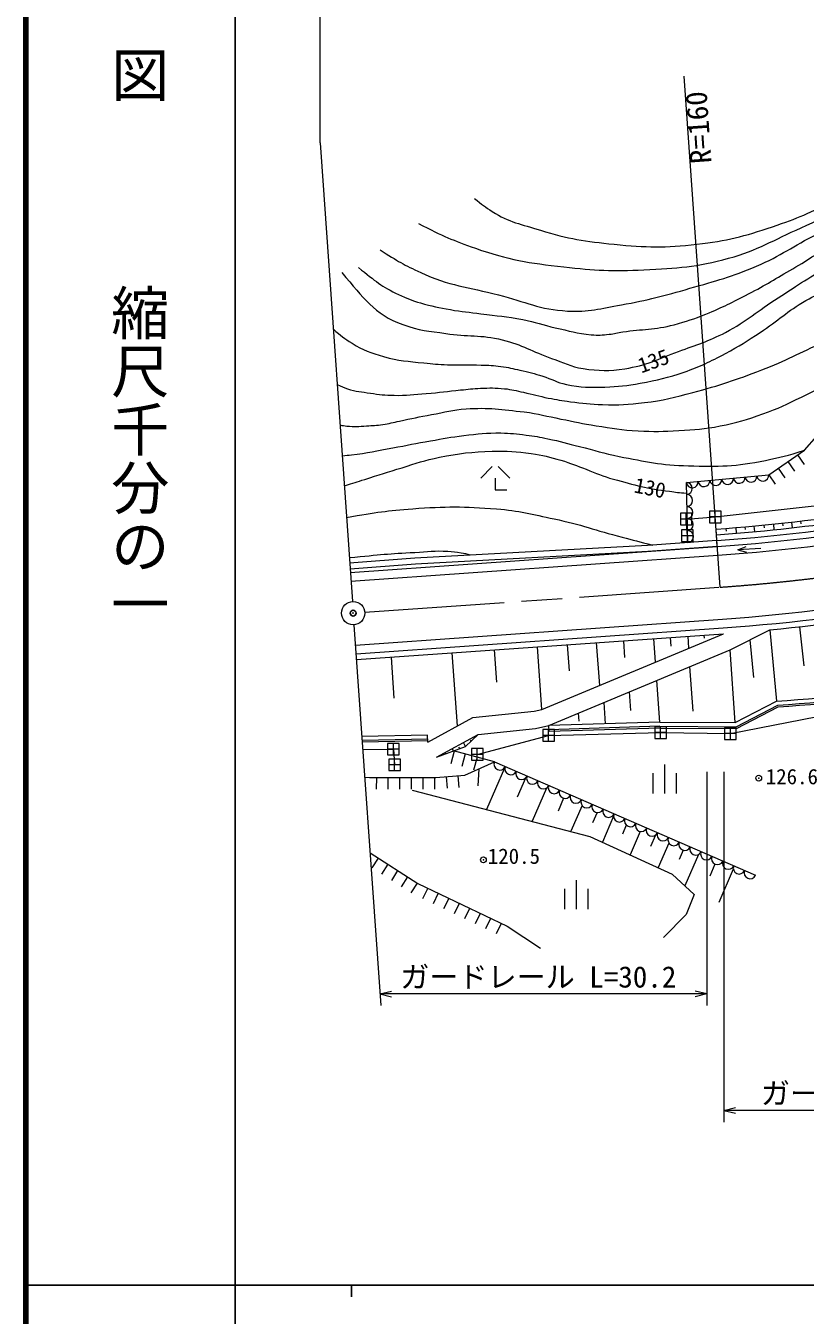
# Model space of a CAD drawing. Units: millimetres, scale not verified. Extents: x 40000 to 680000, y 20000 to 380000.
# Drawn here: x 40000 to 106988, y 202409 to 313156 of the extents above; entities that cross this region are included whole.
import ezdxf
from ezdxf.enums import TextEntityAlignment as Align

# ---------------------------------------------------------------- set-up
doc = ezdxf.new("R2010")
doc.units = ezdxf.units.MM
doc.header["$LTSCALE"] = 1000
doc.header["$PDMODE"] = 32
doc.header["$PDSIZE"] = 500
doc.linetypes.add('CHAIN', pattern=[18.5, 12, -1.5, 3.5, -1.5])
for name, color, linetype, lineweight in [('M-BGD', 7, 'Continuous', 13), ('M-BMK', 2, 'CHAIN', 13), ('M-BMK-ROW', 30, 'Continuous', 13), ('M-STR-HTXT', 7, 'Continuous', 13), ('M-STR-STRC', 7, 'Continuous', 13), ('M-TTL', 2, 'Continuous', 140), ('M-TTL-BAND', 7, 'Continuous', 25)]:
    doc.layers.add(name, color=color, linetype=linetype, lineweight=lineweight)
doc.layers.add('M-OTRS', color=6, linetype='Continuous')
doc.styles.add('@ＭＳ ゴシック', font='')
doc.styles.add('ＭＳ ゴシック', font='')
doc.styles.get('@ＭＳ ゴシック').set_extended_font_data('@MS Gothic')
doc.styles.get('ＭＳ ゴシック').set_extended_font_data('MS Gothic')

msp = doc.modelspace()

# ---------------------------------------------------------------- linework, layer by layer
at = {"layer": 'M-BGD'}
for p, q in [((99676, 264935), (96582, 308826)), ((65289, 303107), (68066, 263709)), ((106326, 276292), (106890, 275467)), ((80096, 275294), (79096, 274294)), ((80596, 275294), (81596, 274294)), ((104675, 275164), (105239, 274338)), ((105501, 275728), (106065, 274902)), ((80346, 274294), (80346, 273294)), ((103849, 274600), (104413, 273774)), ((80346, 273294), (81346, 273294)), ((103425, 270271), (103448, 270030)), ((104251, 270354), (104301, 269871)), ((105033, 270436), (105059, 270195)), ((105817, 270523), (105872, 270041)), ((106579, 270611), (106607, 270370)), ((99430, 268426), (99325, 269928)), ((100172, 269990), (100191, 269748)), ((101025, 270057), (101065, 269573)), ((101800, 270122), (101821, 269880)), ((102580, 270191), (102624, 269708)), ((67891, 266203), (99430, 268426)), ((93424, 268518), (73449, 267437)), ((93424, 268518), (73449, 267437)), ((99393, 268945), (93424, 268518)), ((99393, 268945), (93424, 268518)), ((101183, 268146), (101917, 268441)), ((103180, 268266), (101183, 268146)), ((101183, 268146), (101947, 267942)), ((73449, 267437), (67834, 266999)), ((73449, 267437), (67834, 266999)), ((68207, 261714), (70513, 229002)), ((68383, 259220), (99922, 261444)), ((106499, 261538), (106871, 258181)), ((68418, 258721), (99958, 260945)), ((84364, 254431), (99958, 260945)), ((91487, 258895), (91385, 260340)), ((94126, 258509), (93984, 260524)), ((95477, 259860), (95423, 260625)), ((96996, 259708), (96924, 260731)), ((98318, 260548), (98298, 260828)), ((100536, 259561), (103944, 261275)), ((102240, 260418), (102531, 257191)), ((103944, 261275), (104527, 255146)), ((77101, 253018), (76658, 259302)), ((80476, 256767), (80279, 259558)), ((84364, 254431), (83984, 259819)), ((84942, 253047), (100536, 259561)), ((86720, 257741), (86561, 260000)), ((89323, 256503), (89064, 260177)), ((100977, 253308), (100536, 259561)), ((71670, 255407), (71421, 258933)), ((97347, 254280), (97076, 258116)), ((92013, 254349), (91900, 255953)), ((94491, 253339), (94238, 256930)), ((89828, 253196), (89698, 255034)), ((100973, 253308), (104527, 255146)), ((101058, 252957), (104623, 254802)), ((74561, 251638), (78428, 253739)), ((78428, 253739), (83697, 254295)), ((83697, 254295), (84364, 254431)), ((87564, 253434), (87516, 254122)), ((101094, 252807), (104664, 254654)), ((78882, 252278), (83795, 252797)), ((83795, 252797), (84942, 253047)), ((94491, 253339), (84942, 253047)), ((84977, 252548), (84942, 253047)), ((94496, 252989), (84967, 252697)), ((94498, 252839), (84977, 252548)), ((94491, 253339), (100973, 253308)), ((94496, 252989), (101058, 252957)), ((94498, 252839), (101094, 252807)), ((74519, 252236), (68884, 252115)), ((74544, 251887), (68908, 251765)), ((74554, 251737), (68919, 251615)), ((74561, 251638), (74519, 252236)), ((75297, 250331), (78882, 252278)), ((77799, 251266), (77613, 251589)), ((77799, 251266), (78882, 252278)), ((78269, 251703), (78216, 251795)), ((75297, 250331), (77799, 251266)), ((76116, 250637), (76086, 250690)), ((76816, 250866), (76519, 249765)), ((76766, 250880), (76656, 251069)), ((80274, 249933), (76766, 250880)), ((77294, 251077), (77220, 251206)), ((77757, 250612), (77466, 249534)), ((78783, 250335), (78481, 249214)), ((77747, 248792), (80274, 249933)), ((78932, 249327), (78846, 247874)), ((81133, 249399), (79594, 245855)), ((80274, 249933), (102711, 240193)), ((94915, 247217), (94915, 249717)), ((69130, 248624), (69535, 248602)), ((69535, 248602), (75247, 248586)), ((70129, 248600), (70126, 247600)), ((71129, 248597), (71126, 247597)), ((72129, 248595), (72126, 247595)), ((73129, 248592), (73126, 247592)), ((74129, 248589), (74126, 247589)), ((75129, 248586), (75126, 247586)), ((75247, 248586), (77747, 248792)), ((76126, 248658), (76208, 247662)), ((77123, 248741), (77205, 247744)), ((82943, 248534), (82232, 246896)), ((93915, 247217), (93915, 248967)), ((95915, 247217), (95915, 248967)), ((73219, 247516), (88490, 243539)), ((84761, 247686), (83523, 244832)), ((86226, 246810), (85749, 245711)), ((87805, 246196), (86838, 243969)), ((89094, 245580), (88717, 244710)), ((90516, 245268), (89554, 243051)), ((91609, 244499), (91275, 243731)), ((92802, 243962), (91934, 241961)), ((88490, 243539), (95559, 240300)), ((94114, 243632), (93690, 242654)), ((95278, 242961), (94361, 240849)), ((69589, 242118), (73707, 239477)), ((70277, 241677), (69737, 240835)), ((96497, 242349), (96152, 241556)), ((97824, 241988), (96651, 239285)), ((71119, 241137), (70579, 240295)), ((71961, 240597), (71421, 239755)), ((99232, 241155), (98786, 240127)), ((100808, 240711), (99563, 237842)), ((72803, 240057), (72263, 239215)), ((73644, 239517), (73104, 238675)), ((73707, 239477), (81361, 235811)), ((87330, 237273), (87330, 239773)), ((95559, 240300), (97456, 238536)), ((74542, 239077), (74110, 238175)), ((75444, 238645), (75012, 237743)), ((76345, 238213), (75914, 237311)), ((86330, 237273), (86330, 239023)), ((88330, 237273), (88330, 239023)), ((97456, 238536), (96755, 236827)), ((77247, 237781), (76815, 236879)), ((78149, 237349), (77717, 236447)), ((79051, 236917), (78619, 236015)), ((79953, 236485), (79521, 235583)), ((80855, 236053), (80423, 235151)), ((96755, 236827), (94806, 234848)), ((81361, 235811), (84248, 233945))]:
    msp.add_line(p, q, dxfattribs=at)
for points in [[(103849, 274600), (106921, 276698), (110093, 280319)], [(96906, 268767), (96772, 273930), (103849, 274600)], [(99430, 268426), (93457, 267999), (73483, 266918), (67871, 266480)], [(99430, 268426), (93457, 267999), (73483, 266918), (67871, 266480)]]:
    msp.add_lwpolyline(points, dxfattribs=at)
msp.add_circle((68137, 262711), 1000, dxfattribs=at)
for centre, radius, start, end in [((88426, 424539), 155980, 274.03222, 286.8772), ((88426, 424539), 156500, 274.03214, 286.8772), ((97277, 273986), 508, 186.28602, 4.52516), ((96769, 273413), 517, 273.33783, 89.6195), ((98288, 274081), 508, 186.28602, 4.52516), ((99299, 274177), 508, 186.28602, 4.52516), ((100310, 274273), 508, 186.28602, 4.52516), ((101321, 274368), 508, 186.28602, 4.52516), ((102332, 274464), 508, 186.28602, 4.52516), ((103343, 274560), 508, 186.28602, 4.52516), ((96796, 272381), 517, 273.33783, 89.6195), ((88426, 424539), 155480, 274.03214, 282.20124), ((96822, 271348), 517, 273.33783, 89.6195), ((88426, 424539), 154995, 274.03224, 279.04958), ((96849, 270316), 517, 273.33783, 89.6195), ((96876, 269283), 517, 273.33783, 89.6195), ((88426, 424539), 163500, 274.03214, 286.87722), ((88426, 424539), 164000, 275.42963, 280.68524), ((92871, 424733), 169987, 273.93176, 278.87346), ((92871, 424733), 170337, 273.95618, 278.9163), ((92871, 424733), 170487, 273.96662, 278.9346), ((80745, 249739), 510, 157.62112, 335.4481), ((81680, 249333), 510, 157.62112, 335.4481), ((82615, 248927), 510, 157.62112, 335.4481), ((83550, 248521), 510, 157.62112, 335.4481), ((84485, 248115), 510, 157.62112, 335.4481), ((85420, 247709), 510, 157.62112, 335.4481), ((86355, 247304), 510, 157.62112, 335.4481), ((87289, 246898), 510, 157.62112, 335.4481), ((88224, 246492), 510, 157.62112, 335.4481), ((89159, 246086), 510, 157.62112, 335.4481), ((90094, 245680), 510, 157.62112, 335.4481), ((91029, 245275), 510, 157.62112, 335.4481), ((91964, 244869), 510, 157.62112, 335.4481), ((92899, 244463), 510, 157.62112, 335.4481), ((93833, 244057), 510, 157.62112, 335.4481), ((94768, 243651), 510, 157.62112, 335.4481), ((95703, 243245), 510, 157.62112, 335.4481), ((96638, 242840), 510, 157.62112, 335.4481), ((97573, 242434), 510, 157.62112, 335.4481), ((98508, 242028), 510, 157.62112, 335.4481), ((99443, 241622), 510, 157.62112, 335.4481), ((100377, 241216), 510, 157.62112, 335.4481), ((101312, 240811), 510, 157.62112, 335.4481), ((102247, 240405), 510, 157.62112, 335.4481)]:
    msp.add_arc(centre, radius, start, end, dxfattribs=at)
for points, knots in [([(73745, 296183), (75924, 295060), (76676, 294739), (78647, 294047), (81505, 293043), (83226, 292783), (86237, 292450), (88912, 292154), (90435, 292057), (93122, 292205), (95990, 292363), (97644, 292412), (100408, 293190), (102949, 293905), (104227, 294736), (106638, 295811), (109345, 297019), (110221, 297461), (113486, 299081)], [0, 0, 0, 0, 1, 1, 1, 2, 2, 2, 3, 3, 3, 4, 4, 4, 5, 5, 5, 6, 6, 6, 6]), ([(70450, 293923), (71967, 292917), (72526, 292628), (73941, 291962), (76401, 290804), (78000, 290725), (80633, 290045), (82930, 289451), (84178, 288782), (86547, 288659), (88369, 288564), (89393, 288863), (91188, 289190), (93518, 289614), (94809, 289951), (97084, 290609), (99348, 291263), (100638, 291596), (102810, 292511), (104921, 293400), (105934, 294250), (107996, 295247), (109750, 296096), (110729, 296598), (112570, 297236), (114951, 298062), (116323, 298569), (118835, 298784), (121075, 298975), (122309, 298274), (124549, 298084), (127226, 297858), (128734, 297858), (131418, 297756), (134310, 297646), (135947, 297851), (138823, 297532), (140435, 297353), (141333, 297150), (142889, 296693), (144698, 296162), (145604, 295561), (147323, 294790), (148884, 294089), (149680, 293510), (151292, 292936), (152455, 292522), (153143, 292355), (154369, 292218), (155405, 292102), (155817, 292105), (157038, 292158)], [0, 0, 0, 0, 1, 1, 1, 2, 2, 2, 3, 3, 3, 4, 4, 4, 5, 5, 5, 6, 6, 6, 7, 7, 7, 8, 8, 8, 9, 9, 9, 10, 10, 10, 11, 11, 11, 12, 12, 12, 13, 13, 13, 14, 14, 14, 15, 15, 15, 16, 16, 16, 17, 17, 17, 17]), ([(78576, 298334), (79211, 297773), (79470, 297611), (80088, 297211), (81548, 296265), (82578, 296110), (84240, 295595), (86646, 294848), (88069, 294648), (90575, 294392), (93338, 294111), (94925, 294080), (97684, 294395), (100272, 294691), (101711, 295070), (104180, 295898), (106417, 296648), (107233, 297035), (109731, 298276)], [0, 0, 0, 0, 1, 1, 1, 2, 2, 2, 3, 3, 3, 4, 4, 4, 5, 5, 5, 6, 6, 6, 6]), ([(68588, 292389), (70087, 291224), (70567, 290746), (72047, 290072), (72762, 289747), (73168, 289567), (73922, 289350), (74913, 289066), (75484, 288968), (76497, 288779), (77512, 288590), (78093, 288562), (79116, 288423), (80518, 288232), (81315, 288196), (82706, 287934), (83816, 287725), (84405, 287457), (85509, 287217), (86711, 286956), (87375, 286723), (88600, 286617), (89198, 286565), (89538, 286599), (90135, 286661), (90596, 286709), (90848, 286787), (91306, 286859), (93025, 287131), (94038, 287026), (95717, 287480), (96807, 287774), (97413, 287969), (98457, 288396), (99924, 288995), (100716, 289402), (102124, 290128), (103643, 290911), (104440, 291449), (105924, 292295), (107395, 293134), (108134, 293774), (109689, 294443), (111443, 295197), (112461, 295597), (114336, 295960), (117081, 296492), (118671, 296598), (121466, 296585), (124709, 296569), (126523, 296290), (129733, 295829), (132230, 295471), (133606, 295120), (136065, 294555), (138485, 293998), (139835, 293655), (142224, 292978), (144779, 292254), (146144, 291631), (148695, 290895), (150116, 290486), (150584, 290352), (152345, 289896)], [0, 0, 0, 0, 1, 1, 1, 2, 2, 2, 3, 3, 3, 4, 4, 4, 5, 5, 5, 6, 6, 6, 7, 7, 7, 8, 8, 8, 9, 9, 9, 10, 10, 10, 11, 11, 11, 12, 12, 12, 13, 13, 13, 14, 14, 14, 15, 15, 15, 16, 16, 16, 17, 17, 17, 18, 18, 18, 19, 19, 19, 20, 20, 20, 21, 21, 21, 21]), ([(67173, 291953), (69073, 289745), (69891, 288416), (72415, 287487), (73791, 286981), (74640, 286942), (76091, 286725), (77982, 286442), (79100, 286643), (80956, 286187), (82672, 285765), (83520, 285173), (85188, 284592), (86241, 284225), (86803, 283884), (87905, 283716), (89288, 283504), (90103, 283498), (91486, 283705), (93359, 283984), (94326, 284531), (96102, 285187), (97699, 285777), (98636, 286029), (100141, 286825), (102007, 287811), (102874, 288663), (104659, 289788), (106451, 290918), (107401, 291656), (109300, 292594), (110759, 293314), (111641, 293610), (113219, 294011), (115753, 294656), (117261, 294635), (119874, 294743), (121791, 294823), (122871, 294643), (124774, 294396), (127572, 294034), (129095, 293551), (131844, 292918), (134212, 292374), (135529, 292020), (137861, 291339), (141144, 290380), (142854, 289425), (146156, 288532), (147925, 288053), (148539, 287888), (150716, 287422)], [0, 0, 0, 0, 1, 1, 1, 2, 2, 2, 3, 3, 3, 4, 4, 4, 5, 5, 5, 6, 6, 6, 7, 7, 7, 8, 8, 8, 9, 9, 9, 10, 10, 10, 11, 11, 11, 12, 12, 12, 13, 13, 13, 14, 14, 14, 15, 15, 15, 16, 16, 16, 17, 17, 17, 17]), ([(66416, 287115), (67106, 286505), (67366, 286310), (68040, 285890), (69016, 285281), (69644, 285053), (70752, 284742), (72066, 284373), (72847, 284347), (74204, 284198), (74994, 284111), (75438, 284069), (76233, 284043), (77372, 284006), (78011, 284059), (79150, 284017), (79811, 283993), (80184, 283989), (80839, 283898), (81484, 283808), (81840, 283721), (82475, 283574), (83243, 283397), (83673, 283294), (84425, 283060), (85228, 282810), (85636, 282525), (86459, 282357), (87725, 282099), (88467, 282077), (89757, 282125), (90957, 282169), (91632, 282244), (92813, 282459), (94306, 282731), (95146, 282917), (96581, 283412), (98017, 283908), (98786, 284296), (100126, 285010), (101332, 285653), (101979, 286070), (103119, 286824), (104679, 287855), (105431, 288619), (107045, 289563), (107798, 290003), (108284, 290127), (109099, 290440), (110386, 290934), (111142, 291120), (112479, 291457), (113264, 291655), (113723, 291688), (114529, 291762), (117215, 292010), (118740, 292050), (121434, 291912), (124396, 291761), (126072, 291678), (128989, 291144), (131384, 290705), (132643, 290107), (134984, 289442), (137782, 288648), (139344, 288189), (142145, 287409), (144352, 286794), (145578, 286408), (147806, 285877), (148580, 285692), (148833, 285628), (149792, 285420)], [0, 0, 0, 0, 1, 1, 1, 2, 2, 2, 3, 3, 3, 4, 4, 4, 5, 5, 5, 6, 6, 6, 7, 7, 7, 8, 8, 8, 9, 9, 9, 10, 10, 10, 11, 11, 11, 12, 12, 12, 13, 13, 13, 14, 14, 14, 15, 15, 15, 16, 16, 16, 17, 17, 17, 18, 18, 18, 19, 19, 19, 20, 20, 20, 21, 21, 21, 22, 22, 22, 23, 23, 23, 24, 24, 24, 24]), ([(66752, 282352), (67147, 282156), (67286, 282108), (67641, 281982), (68381, 281720), (68839, 281723), (69614, 281603), (70405, 281480), (70854, 281432), (71654, 281416), (72736, 281395), (73342, 281484), (74421, 281572), (75575, 281666), (76217, 281768), (77370, 281879), (78039, 281943), (78412, 281997), (79083, 282026), (79882, 282062), (80333, 282058), (81129, 281985), (81778, 281926), (82131, 281811), (82769, 281679), (83609, 281505), (84067, 281346), (84909, 281183), (85646, 281040), (86061, 280962), (86805, 280865), (87883, 280725), (88490, 280649), (89576, 280615), (90977, 280570), (91768, 280631), (93161, 280789), (94819, 280977), (95729, 281240), (97342, 281669), (99688, 282292), (100984, 282728), (103251, 283597), (105373, 284411), (106477, 285071), (108566, 285965), (109861, 286519), (110559, 286908), (111900, 287339), (113105, 287728), (113787, 287937), (115030, 288178), (115939, 288354), (116466, 288391), (117392, 288383), (120138, 288357), (121646, 287854), (124347, 287362), (126423, 286983), (127537, 286545), (129597, 286084), (131826, 285585), (133086, 285361), (135323, 284898), (137623, 284421), (138895, 284069), (141211, 283677), (143260, 283331), (143958, 283242), (146481, 282947)], [0, 0, 0, 0, 1, 1, 1, 2, 2, 2, 3, 3, 3, 4, 4, 4, 5, 5, 5, 6, 6, 6, 7, 7, 7, 8, 8, 8, 9, 9, 9, 10, 10, 10, 11, 11, 11, 12, 12, 12, 13, 13, 13, 14, 14, 14, 15, 15, 15, 16, 16, 16, 17, 17, 17, 18, 18, 18, 19, 19, 19, 20, 20, 20, 21, 21, 21, 22, 22, 22, 23, 23, 23, 23]), ([(66998, 278869), (67273, 278813), (67362, 278806), (67597, 278779), (68250, 278703), (68623, 278756), (69280, 278793), (69829, 278824), (70139, 278838), (70684, 278913), (71249, 278991), (71556, 279090), (72115, 279203), (73192, 279421), (73790, 279569), (74872, 279762), (76030, 279969), (76669, 280178), (77842, 280256), (79794, 280386), (80899, 280206), (82842, 279985), (84086, 279843), (84760, 279617), (85989, 279382), (87169, 279156), (87823, 278989), (89010, 278804), (90415, 278585), (91203, 278437), (92624, 278362), (93987, 278290), (94756, 278311), (96119, 278391), (97510, 278473), (98298, 278515), (99665, 278783), (101136, 279071), (101942, 279331), (103357, 279823), (104692, 280288), (105395, 280670), (106678, 281264), (107491, 281640), (107914, 281921), (108739, 282268), (109917, 282764), (110586, 283047), (111829, 283348), (113363, 283719), (114244, 283893), (115820, 283984), (117421, 284076), (118322, 284002), (119924, 283935), (122304, 283834), (123652, 283854), (126006, 283490), (128265, 283142), (129470, 282640), (131693, 282106), (133397, 281696), (134338, 281405), (136058, 281067), (138593, 280569), (139519, 280531), (142622, 280264)], [0, 0, 0, 0, 1, 1, 1, 2, 2, 2, 3, 3, 3, 4, 4, 4, 5, 5, 5, 6, 6, 6, 7, 7, 7, 8, 8, 8, 9, 9, 9, 10, 10, 10, 11, 11, 11, 12, 12, 12, 13, 13, 13, 14, 14, 14, 15, 15, 15, 16, 16, 16, 17, 17, 17, 18, 18, 18, 19, 19, 19, 20, 20, 20, 21, 21, 21, 22, 22, 22, 22]), ([(67183, 276233), (67571, 276261), (67679, 276276), (67996, 276310), (69391, 276456), (70157, 276656), (71537, 276903), (72809, 277130), (73516, 277288), (74789, 277508), (75902, 277701), (76523, 277830), (77645, 277966), (78883, 278116), (79583, 278194), (80831, 278184), (81682, 278177), (82159, 278109), (83004, 278003), (83741, 277911), (84153, 277840), (84881, 277688), (85951, 277465), (86536, 277278), (87597, 277015), (88923, 276686), (89651, 276437), (90991, 276173), (93294, 275718), (94600, 275431), (96947, 275360), (99541, 275281), (101031, 275308), (103573, 275828), (104897, 276100), (105403, 276208), (106921, 276698)], [0, 0, 0, 0, 1, 1, 1, 2, 2, 2, 3, 3, 3, 4, 4, 4, 5, 5, 5, 6, 6, 6, 7, 7, 7, 8, 8, 8, 9, 9, 9, 10, 10, 10, 11, 11, 11, 12, 12, 12, 12]), ([(67366, 273651), (68223, 273912), (68439, 273979), (69127, 274192), (70382, 274580), (71078, 274823), (72337, 275202), (73581, 275577), (74268, 275839), (75543, 276097), (77292, 276451), (78300, 276557), (80085, 276608), (81400, 276645), (82146, 276610), (83447, 276414), (84454, 276262), (85014, 276132), (85991, 275844), (86851, 275590), (87306, 275369), (88149, 275064), (89072, 274731), (89565, 274468), (90513, 274211), (92365, 273706), (93411, 273412), (95315, 273171), (95892, 273097), (96096, 273063), (96796, 273013)], [0, 0, 0, 0, 1, 1, 1, 2, 2, 2, 3, 3, 3, 4, 4, 4, 5, 5, 5, 6, 6, 6, 7, 7, 7, 8, 8, 8, 9, 9, 9, 10, 10, 10, 10]), ([(67558, 270925), (70214, 271391), (71027, 271507), (73271, 271678), (76070, 271892), (77660, 271876), (80459, 271661), (82415, 271512), (83487, 271197), (85408, 270800), (87722, 270321), (88964, 269828), (91251, 269232), (92281, 268963), (92606, 268878), (93890, 268551)], [0, 0, 0, 0, 1, 1, 1, 2, 2, 2, 3, 3, 3, 4, 4, 4, 5, 5, 5, 5]), ([(67801, 267479), (70502, 267735), (71226, 267827), (73429, 267930), (74538, 267981), (75161, 268093), (76269, 268026), (76716, 267999), (76966, 267969), (77407, 267893), (77738, 267836), (77852, 267813), (78249, 267718)], [0, 0, 0, 0, 1, 1, 1, 2, 2, 2, 3, 3, 3, 4, 4, 4, 4])]:
    msp.add_open_spline(points, degree=3, knots=knots, dxfattribs=at)
for p in [(102992, 248538), (79330, 241518)]:
    msp.add_point(p, dxfattribs=at)
at = {"layer": 'M-BMK'}
msp.add_line((69134, 262782), (99676, 264935), dxfattribs=at)
msp.add_arc((88425, 424539), 160000, 274.03249, 299.7226, dxfattribs=at)
at = {"layer": 'M-BMK-ROW'}
for p, q in [((99751, 271470), (98751, 271470)), ((98751, 271470), (98751, 270470)), ((99251, 270470), (99251, 271470)), ((99751, 270470), (99751, 271470)), ((97257, 271294), (96257, 271294)), ((96257, 271294), (96257, 270294)), ((97257, 270794), (96257, 270794)), ((96257, 270294), (97257, 270294)), ((96757, 270294), (96757, 271294)), ((97257, 270294), (97257, 271294)), ((99751, 270970), (98751, 270970)), ((98751, 270470), (99751, 270470)), ((97358, 269862), (96358, 269862)), ((96358, 269862), (96358, 268862)), ((97358, 269362), (96358, 269362)), ((96858, 268862), (96858, 269862)), ((97358, 268862), (97358, 269862)), ((96358, 268862), (97358, 268862)), ((85429, 252701), (84429, 252701)), ((84429, 252701), (84429, 251701)), ((84929, 251701), (84929, 252701)), ((85429, 251701), (85429, 252701)), ((95054, 252943), (94054, 252943)), ((94054, 252943), (94054, 251943)), ((94554, 251943), (94554, 252943)), ((95054, 251943), (95054, 252943)), ((101064, 252867), (100064, 252867)), ((100064, 252867), (100064, 251867)), ((100564, 251867), (100564, 252867)), ((101064, 251867), (101064, 252867)), ((72098, 251525), (71098, 251525)), ((71098, 251525), (71098, 250525)), ((71598, 250525), (71598, 251525)), ((72098, 250525), (72098, 251525)), ((85429, 252201), (84429, 252201)), ((84429, 251701), (85429, 251701)), ((95054, 252443), (94054, 252443)), ((94054, 251943), (95054, 251943)), ((101064, 252367), (100064, 252367)), ((100064, 251867), (101064, 251867)), ((72098, 251025), (71098, 251025)), ((71098, 250525), (72098, 250525)), ((79304, 251074), (78304, 251074)), ((78304, 251074), (78304, 250074)), ((79304, 250574), (78304, 250574)), ((78804, 250074), (78804, 251074)), ((79304, 250074), (79304, 251074)), ((72193, 250180), (71193, 250180)), ((71193, 250180), (71193, 249180)), ((72193, 249680), (71193, 249680)), ((71193, 249180), (72193, 249180)), ((71693, 249180), (71693, 250180)), ((72193, 249180), (72193, 250180)), ((78304, 250074), (79304, 250074))]:
    msp.add_line(p, q, dxfattribs=at)
for points in [[(96858, 269362), (96757, 270794), (99251, 270970), (112648, 272456), (131560, 276183), (148568, 285379), (146384, 296719), (146706, 297553), (143090, 311827), (164474, 326180), (170630, 326656), (185742, 323340), (185569, 321923), (186723, 317597)], [(78804, 250574), (84929, 252201), (94554, 252443), (100564, 252367), (115385, 255272), (116613, 255440), (119853, 263069), (134534, 266312)], [(68962, 251002), (71598, 251025), (71693, 249680)]]:
    msp.add_lwpolyline(points, dxfattribs=at)
at = {"layer": 'M-OTRS'}
msp.add_point((68137, 262711), dxfattribs=at)
at = {"layer": 'M-STR-HTXT'}
for p, q in [((65289, 303107), (65289, 350138)), ((98543, 249077), (98543, 229000)), ((100000, 249077), (100000, 219000)), ((70443, 230000), (71443, 230250)), ((98543, 230000), (70443, 230000)), ((70443, 230000), (71443, 229750)), ((98543, 230000), (97543, 230250)), ((98543, 230000), (97543, 229750)), ((100000, 220000), (101000, 220250)), ((121021, 220000), (100000, 220000)), ((100000, 220000), (101000, 219750))]:
    msp.add_line(p, q, dxfattribs=at)
at = {"layer": 'M-STR-STRC'}
for p, q in [((67943, 265455), (99483, 267678)), ((68330, 259968), (99870, 262192))]:
    msp.add_line(p, q, dxfattribs=at)
for radius, end in [(157250, 299.72228), (162750, 299.72229)]:
    msp.add_arc((88426, 424539), radius, 274.03214, end, dxfattribs=at)
at = {"layer": 'M-TTL'}
msp.add_line((40000, 380000), (40000, 20000), dxfattribs=at)
at = {"layer": 'M-TTL-BAND'}
for p, q in [((58000, 370000), (58000, 20000)), ((40000, 205000), (579000, 205000)), ((68000, 205000), (68000, 204000))]:
    msp.add_line(p, q, dxfattribs=at)

# ---------------------------------------------------------------- texts
at = {"layer": 'M-BGD', "style": 'ＭＳ ゴシック'}
msp.add_text('R=160', height=1833, rotation=94.033, dxfattribs=at).set_placement((97117, 301240), align=Align.TOP_LEFT)
for s, rotation, p in [('135', 19.762, (92677, 283917)), ('130', 348.788, (92335, 273733))]:
    msp.add_text(s, height=1320, rotation=rotation, dxfattribs=at).set_placement(p, align=Align.MIDDLE_LEFT)
for s, p in [('126.6', (103596, 249331)), ('120.5', (79706, 242495))]:
    msp.add_text(s, height=1320, dxfattribs=at).set_placement(p, align=Align.TOP_LEFT)
at = {"layer": 'M-STR-HTXT', "style": 'ＭＳ ゴシック'}
for s, p in [('ガードレール L=30.2', (72181, 230000)), ('ガードレール', (103173, 220000))]:
    msp.add_text(s, height=1833, dxfattribs=at).set_placement(p, align=Align.BOTTOM_LEFT)
at = {"layer": 'M-TTL-BAND', "style": '@ＭＳ ゴシック'}
for s, p in [('平\u3000\u3000面\u3000\u3000図', (49777, 306475)), ('縮尺千分の一', (49777, 261030))]:
    msp.add_text(s, height=3666, rotation=270, dxfattribs=at).set_placement(p, align=Align.MIDDLE_RIGHT)

doc.saveas('drawing.dxf')
